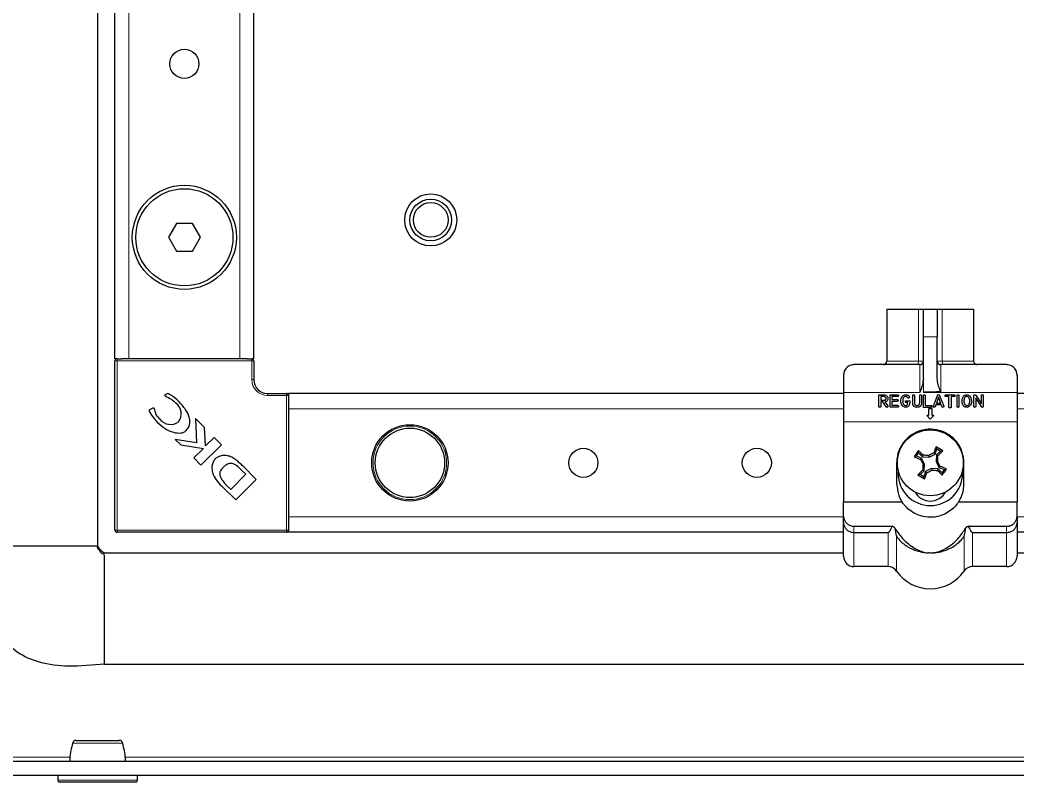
# Model space of a CAD drawing. Header units: millimetres. Extents: x -52 to 1183, y -1011 to 1043.
# Drawn here: x 798 to 941.7, y -876.6 to -766.8 of the extents above; entities that cross this region are included whole.
import ezdxf

# ---------------------------------------------------------------- set-up
doc = ezdxf.new("R2010")
doc.units = ezdxf.units.MM

msp = doc.modelspace()

# ---------------------------------------------------------------- linework, layer by layer
at = {"color": 7, "linetype": 'Continuous', "lineweight": 25}
for p, q in [((809.23, 846.37), (809.23, -842.63)), ((811.73, -815.63), (811.73, 819.37)), ((831.73, -815.63), (831.73, 819.37)), ((820.58, -796.13), (819.42, -798.13)), ((822.89, -796.13), (820.58, -796.13)), ((824.04, -798.13), (822.89, -796.13)), ((819.42, -798.13), (820.58, -800.13)), ((822.89, -800.13), (824.04, -798.13)), ((820.58, -800.13), (822.89, -800.13)), ((922.98, -808.48), (922.98, -815.98)), ((922.98, -808.48), (927.51, -808.48)), ((927.51, -808.48), (928.23, -808.48)), ((928.23, -808.48), (930.23, -808.48)), ((928.23, -812.48), (928.23, -808.48)), ((930.23, -808.48), (930.23, -812.48)), ((930.23, -808.48), (930.96, -808.48)), ((930.96, -808.48), (935.48, -808.48)), ((935.48, -808.48), (935.48, -815.98)), ((928.23, -818.42), (928.23, -812.48)), ((930.23, -818.42), (930.23, -812.48)), ((812.03, -815.63), (811.73, -815.63)), ((811.73, -840.33), (811.73, -815.93)), ((812.03, -815.63), (812.68, -815.63)), ((813.73, -815.63), (812.68, -815.63)), ((829.73, -815.63), (813.73, -815.63)), ((830.79, -815.63), (829.73, -815.63)), ((830.79, -815.63), (831.43, -815.63)), ((831.73, -815.63), (831.43, -815.63)), ((831.73, -815.93), (831.73, -818.63)), ((927.73, -816.48), (918.23, -816.48)), ((940.23, -816.48), (930.73, -816.48)), ((916.73, -817.98), (916.73, -820.48)), ((941.73, -817.98), (941.73, -820.48)), ((916.73, -820.48), (916.73, -824.73)), ((941.73, -820.48), (941.73, -824.73)), ((819.36, -820.63), (818.85, -820.88)), ((818.85, -820.88), (818.96, -820.99)), ((833.73, -820.63), (836.43, -820.63)), ((916.73, -820.63), (836.73, -820.63)), ((836.73, -820.63), (836.73, -820.93)), ((836.73, -820.93), (836.73, -821.72)), ((836.73, -821.72), (836.73, -822.83)), ((921.83, -822.5), (921.83, -820.83)), ((921.83, -820.83), (922.58, -820.83)), ((922.58, -821.09), (922.09, -821.09)), ((922.09, -821.09), (922.09, -821.6)), ((922.09, -821.6), (922.68, -821.6)), ((922.38, -821.86), (922.09, -821.86)), ((922.09, -821.86), (922.09, -822.49)), ((922.87, -822.57), (922.38, -821.86)), ((922.68, -821.86), (923.09, -822.43)), ((923.43, -822.61), (923.43, -820.83)), ((923.43, -820.83), (924.5, -820.83)), ((924.49, -821.09), (923.7, -821.09)), ((923.7, -821.09), (923.7, -821.5)), ((923.7, -821.5), (924.44, -821.5)), ((924.44, -821.77), (923.7, -821.77)), ((923.7, -821.77), (923.7, -822.34)), ((925.77, -821.67), (926.26, -821.67)), ((925.97, -821.93), (925.77, -821.93)), ((926.26, -821.67), (926.26, -821.97)), ((926.69, -822.02), (926.69, -820.94)), ((926.96, -820.94), (926.96, -822.02)), ((927.7, -822), (927.7, -820.94)), ((927.96, -820.94), (927.96, -822.01)), ((928.25, -822.63), (928.25, -820.97)), ((928.51, -820.97), (928.51, -822.37)), ((929.67, -822.45), (930.25, -820.92)), ((930.41, -821.16), (930.1, -822.03)), ((930.73, -822.03), (930.41, -821.16)), ((930.57, -820.94), (931.16, -822.45)), ((931.5, -820.83), (932.62, -820.83)), ((931.92, -821.09), (931.5, -821.09)), ((931.92, -822.56), (931.92, -821.09)), ((932.62, -821.09), (932.23, -821.09)), ((932.23, -821.09), (932.23, -822.56)), ((933.09, -822.5), (933.09, -820.96)), ((933.36, -820.96), (933.36, -822.5)), ((935.51, -822.49), (935.51, -820.93)), ((935.78, -820.89), (936.59, -822.13)), ((936.61, -822.52), (935.78, -821.25)), ((935.78, -821.25), (935.78, -822.49)), ((936.59, -822.13), (936.59, -820.94)), ((936.86, -820.94), (936.86, -822.5)), ((971.73, -820.63), (941.73, -820.63)), ((817.28, -822.69), (816.59, -823.03)), ((817.42, -822.83), (817.28, -822.69)), ((836.73, -822.83), (836.73, -838.43)), ((924.5, -822.61), (923.43, -822.61)), ((923.7, -822.34), (924.49, -822.34)), ((929.31, -822.63), (928.25, -822.63)), ((928.51, -822.37), (929.31, -822.37)), ((929.48, -822.83), (928.98, -822.83)), ((928.98, -822.83), (928.98, -823.83)), ((929.48, -823.83), (929.48, -822.83)), ((930.01, -822.29), (929.92, -822.54)), ((930.82, -822.29), (930.01, -822.29)), ((930.1, -822.03), (930.73, -822.03)), ((930.92, -822.54), (930.82, -822.29)), ((823.32, -824.26), (823.5, -827.73)), ((824.61, -825.54), (823.32, -824.26)), ((916.73, -824.73), (916.73, -836.23)), ((928.73, -823.83), (929.23, -824.33)), ((928.98, -823.83), (928.73, -823.83)), ((929.23, -824.33), (929.73, -823.83)), ((929.73, -823.83), (929.48, -823.83)), ((941.73, -824.73), (941.73, -836.23)), ((824.78, -828.2), (824.61, -825.54)), ((820.4, -827.26), (821.2, -828.05)), ((823.5, -827.73), (820.4, -827.26)), ((826.02, -826.96), (824.78, -828.2)), ((827.08, -828.02), (826.02, -826.96)), ((821.2, -828.05), (824.47, -828.54)), ((824.47, -828.54), (823.08, -829.93)), ((824.12, -830.98), (827.08, -828.02)), ((927.55, -829.17), (927.52, -828.85)), ((929.92, -829.37), (930.18, -828.61)), ((930.18, -828.61), (930.08, -828.31)), ((930.69, -828.94), (930.11, -829.49)), ((930.18, -828.61), (930.69, -828.94)), ((930.69, -828.94), (931.02, -828.92)), ((823.08, -829.93), (824.12, -830.98)), ((927.22, -829.68), (926.91, -829.78)), ((927.22, -829.68), (927.55, -829.17)), ((927.97, -829.94), (927.22, -829.68)), ((927.55, -829.17), (928.09, -829.76)), ((927.97, -829.94), (927.81, -830.12)), ((928.41, -830.8), (927.97, -829.94)), ((928.09, -829.76), (928.2, -829.53)), ((928.09, -829.76), (929.06, -829.81)), ((929.06, -829.81), (929.01, -829.57)), ((929.06, -829.81), (929.92, -829.37)), ((929.92, -829.37), (929.74, -829.21)), ((930.11, -829.49), (930.06, -830.46)), ((930.06, -830.46), (930.29, -830.41)), ((930.06, -830.46), (930.49, -831.32)), ((930.11, -829.49), (930.33, -829.59)), ((830.61, -832.28), (829.93, -831.62)), ((830.2, -831.13), (830.18, -831.11)), ((832.09, -833.02), (830.2, -831.13)), ((924.38, -830.63), (924.38, -833.63)), ((927.77, -832.31), (928.36, -831.77)), ((928.36, -831.77), (928.14, -831.67)), ((928.41, -830.8), (928.17, -830.85)), ((928.54, -831.89), (928.28, -832.64)), ((928.36, -831.77), (928.41, -830.8)), ((929.41, -831.45), (928.54, -831.89)), ((928.54, -831.89), (928.73, -832.05)), ((929.41, -831.45), (929.46, -831.69)), ((930.38, -831.5), (929.41, -831.45)), ((930.38, -831.5), (930.27, -831.72)), ((930.92, -832.09), (930.38, -831.5)), ((930.49, -831.32), (930.66, -831.14)), ((930.49, -831.32), (931.25, -831.58)), ((931.25, -831.58), (930.92, -832.09)), ((931.25, -831.58), (931.56, -831.47)), ((934.08, -833.63), (934.08, -830.63)), ((828.42, -834.46), (830.61, -832.28)), ((829.13, -835.98), (832.09, -833.02)), ((924.58, -832.13), (924.38, -832.13)), ((927.77, -832.31), (927.45, -832.34)), ((928.28, -832.64), (927.77, -832.31)), ((928.28, -832.64), (928.39, -832.95)), ((930.92, -832.09), (930.95, -832.41)), ((934.08, -832.13), (933.88, -832.13)), ((827.14, -833.99), (829.13, -835.98)), ((827.68, -833.74), (828.42, -834.46)), ((916.73, -838.38), (916.73, -836.23)), ((916.73, -836.23), (925.14, -836.23)), ((933.33, -836.23), (941.73, -836.23)), ((941.73, -838.38), (941.73, -836.23)), ((836.73, -838.43), (836.73, -839.54)), ((916.73, -839.28), (916.73, -838.38)), ((941.73, -838.38), (941.73, -839.28)), ((836.43, -840.63), (812.03, -840.63)), ((836.73, -839.54), (836.73, -840.33)), ((836.73, -840.33), (836.73, -840.63)), ((916.73, -840.63), (836.73, -840.63)), ((916.73, -844.08), (916.73, -839.28)), ((918.23, -839.77), (923.75, -839.77)), ((934.72, -839.77), (940.23, -839.77)), ((941.73, -839.28), (941.73, -844.08)), ((971.73, -840.63), (941.73, -840.63)), ((918.23, -840.66), (923.14, -840.66)), ((935.32, -840.66), (940.23, -840.66)), ((916.73, -843.63), (810.23, -843.63)), ((998.23, -843.63), (941.73, -843.63)), ((923.14, -845.58), (918.23, -845.58)), ((940.23, -845.58), (935.32, -845.58)), ((810.23, -859.63), (998.23, -859.63)), ((759.53, -873.63), (1048.93, -873.63)), ((759.53, -875.63), (1048.93, -875.63)), ((803.48, -875.63), (803.48, -876.38)), ((814.98, -876.38), (814.98, -875.63)), ((806.23, -876.63), (803.73, -876.63)), ((814.73, -876.63), (806.23, -876.63))]:
    msp.add_line(p, q, dxfattribs=at)
at = {"color": 8, "linetype": 'Continuous', "lineweight": 18}
for p, q in [((813.73, -815.63), (813.73, 819.37)), ((829.73, -815.63), (829.73, 819.37)), ((927.51, -815.98), (927.51, -808.48)), ((930.96, -808.48), (930.96, -815.98)), ((930.23, -812.48), (928.23, -812.48)), ((811.73, -815.93), (812.03, -815.93)), ((812.03, -815.63), (812.03, -815.93)), ((812.03, -815.93), (812.03, -840.33)), ((831.43, -815.93), (812.03, -815.93)), ((831.43, -815.63), (831.43, -815.93)), ((831.43, -818.63), (831.43, -815.93)), ((831.43, -815.93), (831.73, -815.93)), ((922.98, -815.98), (927.51, -815.98)), ((927.51, -815.98), (928.23, -815.98)), ((930.23, -815.98), (930.96, -815.98)), ((930.96, -815.98), (935.48, -815.98)), ((927.73, -820.48), (927.73, -816.48)), ((930.73, -816.48), (930.73, -820.41)), ((831.73, -818.63), (831.43, -818.63)), ((928.23, -820.48), (928.23, -818.42)), ((927.73, -820.48), (916.73, -820.48)), ((941.73, -820.48), (928.23, -820.48)), ((833.73, -820.63), (833.73, -820.93)), ((836.43, -820.93), (833.73, -820.93)), ((836.43, -820.63), (836.43, -820.93)), ((836.43, -840.33), (836.43, -820.93)), ((836.43, -820.93), (836.73, -820.93)), ((916.73, -822.83), (836.73, -822.83)), ((971.73, -822.83), (941.73, -822.83)), ((941.73, -824.73), (916.73, -824.73)), ((916.73, -838.43), (836.73, -838.43)), ((971.73, -838.43), (941.73, -838.43)), ((812.03, -840.33), (811.73, -840.33)), ((812.03, -840.33), (836.43, -840.33)), ((812.03, -840.33), (812.03, -840.63)), ((836.43, -840.33), (836.43, -840.63)), ((836.43, -840.33), (836.73, -840.33)), ((918.23, -839.77), (918.23, -840.66)), ((940.23, -840.66), (940.23, -839.77)), ((918.23, -840.66), (918.23, -845.58)), ((923.14, -845.58), (923.14, -840.66)), ((924.38, -841.26), (924.38, -846.23)), ((934.09, -846.23), (934.09, -841.26)), ((935.32, -840.66), (935.32, -845.58)), ((940.23, -845.58), (940.23, -840.66)), ((805.26, -873.03), (759.83, -873.03)), ((995.26, -873.03), (813.2, -873.03)), ((803.48, -876.38), (806.09, -876.38)), ((806.09, -876.38), (814.98, -876.38))]:
    msp.add_line(p, q, dxfattribs=at)
at = {"color": 8, "linetype": 'Continuous', "lineweight": 18, "flags": 128}
for points in [[(927.51, -815.98), (927.51, -816.08), (927.5, -816.17), (927.49, -816.26), (927.47, -816.33), (927.45, -816.39), (927.42, -816.44), (927.4, -816.47), (927.37, -816.48)], [(931.1, -816.48), (931.07, -816.47), (931.04, -816.44), (931.02, -816.39), (931, -816.33), (930.98, -816.26), (930.97, -816.17), (930.96, -816.08), (930.96, -815.98)]]:
    msp.add_lwpolyline(points, dxfattribs=at)
at = {"color": 7, "linetype": 'Continuous', "lineweight": 25}
for centre, radius in [((821.73, -773.13), 2.1), ((821.73, -798.13), 7.5), ((821.73, -798.13), 7), ((857.23, -795.63), 3.75), ((857.23, -795.63), 3), ((857.23, -795.63), 2.5), ((854.23, -830.63), 5.5), ((854.23, -830.63), 5), ((929.23, -830.63), 4.75), ((879.23, -830.63), 2.1), ((904.23, -830.63), 2.1)]:
    msp.add_circle(centre, radius, dxfattribs=at)
at = {"color": 8, "linetype": 'Continuous', "lineweight": 18}
msp.add_circle((854.23, -830.63), 5.3, dxfattribs=at)
at = {"color": 7, "linetype": 'Continuous', "lineweight": 25}
for centre, radius, start, end in [((812.03, -815.93), 0.3, 90, 180), ((831.43, -815.93), 0.3, 0, 90), ((922.48, -815.98), 0.5, 270, 0), ((927.73, -815.98), 0.5, 270, 0), ((930.73, -815.98), 0.5, 180, 270), ((935.98, -815.98), 0.5, 180, 270), ((833.73, -818.63), 2, 180, 270), ((836.43, -820.93), 0.3, 0, 90), ((819.33, -823.56), 1.94, 323.3097, 52.3464), ((819.73, -823.12), 1.97, 218.454, 305.887), ((989.95, -870.18), 74.88, 146.4919, 147.3486), ((878.56, -877.53), 69.05, 44.0348, 44.8347), ((994.54, -853.04), 69.05, 159.0058, 159.8057), ((889.68, -891.35), 74.88, 56.4919, 57.3486), ((882.34, -779.95), 69.05, 314.0348, 314.8347), ((951.65, -765.32), 69.05, 249.0058, 249.8057), ((995.72, -796.87), 75.61, 206.0937, 206.7115), ((925.22, -905.09), 75.61, 87.129, 87.7468), ((963, -897.11), 75.61, 116.0937, 116.7115), ((854.78, -826.62), 75.61, 357.129, 357.7468), ((862.75, -864.39), 75.61, 26.0937, 26.7115), ((830.34, -830.33), 4.87, 200.3445, 228.7777), ((976.13, -881.31), 69.05, 134.0348, 134.8347), ((1003.69, -834.64), 75.61, 177.129, 177.7468), ((895.47, -764.15), 75.61, 296.0937, 296.7115), ((933.24, -756.17), 75.61, 267.129, 267.7468), ((979.91, -783.73), 69.05, 224.0348, 224.8347), ((906.82, -895.94), 69.05, 69.0058, 69.8057), ((868.51, -791.08), 74.88, 326.4919, 327.3486), ((832.16, -829.56), 6.12, 216.9888, 223.0744), ((929.23, -832.13), 4.65, 180, 0), ((968.79, -769.91), 74.88, 236.4919, 237.3486), ((863.93, -808.22), 69.05, 339.0058, 339.8057), ((929.23, -833.63), 2.5, 209.1764, 330.8236), ((812.03, -840.33), 0.3, 180, 270), ((836.43, -840.33), 0.3, 270, 0), ((918.23, -844.08), 1.5, 180, 270), ((940.23, -844.08), 1.5, 270, 0), ((923.14, -847.08), 1.5, 34.5604, 90), ((929.23, -842.88), 5.9, 214.5604, 325.4396), ((935.32, -847.08), 1.5, 90, 145.4396), ((806.12, -871.13), 0.5, 89.9637, 164.834), ((812.35, -871.13), 0.5, 15.2465, 90.046), ((803.73, -876.38), 0.25, 180, 270), ((814.73, -876.38), 0.25, 270, 0)]:
    msp.add_arc(centre, radius, start, end, dxfattribs=at)
at = {"color": 8, "linetype": 'Continuous', "lineweight": 18}
msp.add_arc((833.73, -818.63), 2.3, 180, 270, dxfattribs=at)
at = {"color": 7, "linetype": 'Continuous', "lineweight": 25}
msp.add_ellipse((16357.41, -820.48), major_axis=(15429.18, 0), ratio=0.000259, start_param=3.123591, end_param=3.141593, dxfattribs=at)
for points, knots in [([(918.23, -816.48), (918.23, -816.48), (918.16, -816.48), (917.81, -816.5), (917.28, -816.74), (916.81, -817.32), (916.76, -817.79), (916.73, -817.98)], [0, 0, 0, 0, 0.003231, 0.101221, 0.514725, 0.80586, 1, 1, 1, 1]), ([(941.73, -817.98), (941.71, -817.79), (941.65, -817.32), (941.18, -816.74), (940.66, -816.5), (940.3, -816.48), (940.24, -816.48), (940.23, -816.48)], [0, 0, 0, 0, 0.19414, 0.485275, 0.898779, 0.996769, 1, 1, 1, 1]), ([(928.23, -818.42), (928.2, -818.75), (928.12, -819.46), (927.86, -820.12), (927.73, -820.48), (927.73, -820.48)], [0, 0, 0, 0, 0.475461, 0.994056, 1, 1, 1, 1]), ([(930.73, -820.41), (930.73, -820.41), (930.73, -820.41), (930.72, -820.4), (930.71, -820.39), (930.68, -820.3), (930.56, -819.97), (930.33, -819.34), (930.27, -818.74), (930.23, -818.42)], [0, 0, 0, 0, 0.00167, 0.003889, 0.009531, 0.034361, 0.132751, 0.526214, 1, 1, 1, 1]), ([(818.96, -820.99), (819.27, -821.13), (819.84, -821.4), (820.31, -821.82), (820.51, -822.02)], [0, 0, 0, 0, 0.547643, 1, 1, 1, 1]), ([(820.87, -821.73), (820.61, -821.49), (820.14, -821.06), (819.59, -820.76), (819.36, -820.63)], [0, 0, 0, 0, 0.577653, 1, 1, 1, 1]), ([(821.99, -825.96), (822.13, -825.8), (822.41, -825.47), (822.58, -824.77), (822.45, -823.89), (821.88, -822.82), (821.24, -822.13), (820.87, -821.73)], [0, 0, 0, 0, 0.130532, 0.266031, 0.423997, 0.666819, 1, 1, 1, 1]), ([(922.58, -820.83), (922.66, -820.84), (922.8, -820.85), (922.91, -820.93), (922.96, -820.97)], [0, 0, 0, 0, 0.559747, 1, 1, 1, 1]), ([(922.78, -821.16), (922.74, -821.14), (922.69, -821.1), (922.62, -821.1), (922.58, -821.09)], [0, 0, 0, 0, 0.559136, 1, 1, 1, 1]), ([(922.68, -821.6), (922.7, -821.59), (922.74, -821.59), (922.77, -821.56), (922.78, -821.55)], [0, 0, 0, 0, 0.5581742, 1, 1, 1, 1]), ([(922.92, -821.77), (922.88, -821.8), (922.81, -821.85), (922.72, -821.86), (922.68, -821.86)], [0, 0, 0, 0, 0.56031, 1, 1, 1, 1]), ([(922.86, -821.36), (922.85, -821.32), (922.85, -821.24), (922.8, -821.19), (922.78, -821.16)], [0, 0, 0, 0, 0.559692, 1, 1, 1, 1]), ([(922.78, -821.55), (922.8, -821.54), (922.82, -821.51), (922.85, -821.44), (922.86, -821.39), (922.86, -821.36)], [0, 0, 0, 0, 0.279917, 0.56006, 1, 1, 1, 1]), ([(923.12, -821.36), (923.11, -821.45), (923.1, -821.61), (922.98, -821.72), (922.92, -821.77)], [0, 0, 0, 0, 0.5594568, 1, 1, 1, 1]), ([(922.96, -820.97), (923.01, -821.03), (923.1, -821.14), (923.12, -821.29), (923.12, -821.36)], [0, 0, 0, 0, 0.5589475, 1, 1, 1, 1]), ([(924.44, -821.5), (924.46, -821.5), (924.51, -821.51), (924.56, -821.53), (924.59, -821.58), (924.6, -821.62), (924.6, -821.63)], [0, 0, 0, 0, 0.280945, 0.559897, 0.779525, 1, 1, 1, 1]), ([(924.6, -821.63), (924.6, -821.66), (924.59, -821.7), (924.53, -821.76), (924.48, -821.76), (924.44, -821.77)], [0, 0, 0, 0, 0.281099, 0.559768, 1, 1, 1, 1]), ([(924.65, -820.96), (924.65, -820.98), (924.64, -821.03), (924.59, -821.09), (924.53, -821.09), (924.49, -821.09)], [0, 0, 0, 0, 0.281053, 0.559663, 1, 1, 1, 1]), ([(924.5, -820.83), (924.52, -820.83), (924.56, -820.83), (924.62, -820.86), (924.65, -820.91), (924.65, -820.95), (924.65, -820.96)], [0, 0, 0, 0, 0.280872, 0.559701, 0.779382, 1, 1, 1, 1]), ([(924.99, -821.73), (925, -821.6), (925.01, -821.36), (925.13, -821.15), (925.19, -821.06)], [0, 0, 0, 0, 0.56034, 1, 1, 1, 1]), ([(925.18, -822.34), (925.12, -822.23), (925.01, -822.04), (925, -821.83), (924.99, -821.73)], [0, 0, 0, 0, 0.559347, 1, 1, 1, 1]), ([(925.19, -821.06), (925.26, -820.98), (925.4, -820.84), (925.59, -820.82), (925.68, -820.81)], [0, 0, 0, 0, 0.559217, 1, 1, 1, 1]), ([(925.67, -821.07), (925.63, -821.07), (925.56, -821.08), (925.43, -821.16), (925.28, -821.37), (925.26, -821.59), (925.25, -821.73)], [0, 0, 0, 0, 0.125332, 0.250695, 0.500738, 1, 1, 1, 1]), ([(925.25, -821.73), (925.26, -821.82), (925.27, -821.97), (925.34, -822.1), (925.37, -822.16)], [0, 0, 0, 0, 0.55998, 1, 1, 1, 1]), ([(925.64, -821.8), (925.64, -821.78), (925.64, -821.74), (925.67, -821.69), (925.72, -821.67), (925.75, -821.67), (925.77, -821.67)], [0, 0, 0, 0, 0.280637, 0.55889, 0.779144, 1, 1, 1, 1]), ([(925.77, -821.93), (925.75, -821.93), (925.71, -821.93), (925.66, -821.9), (925.64, -821.85), (925.64, -821.82), (925.64, -821.8)], [0, 0, 0, 0, 0.280664, 0.558735, 0.779002, 1, 1, 1, 1]), ([(925.86, -821.12), (925.83, -821.1), (925.77, -821.07), (925.7, -821.07), (925.67, -821.07)], [0, 0, 0, 0, 0.558634, 1, 1, 1, 1]), ([(925.68, -820.81), (925.75, -820.81), (925.87, -820.81), (925.98, -820.87), (926.03, -820.9)], [0, 0, 0, 0, 0.560514, 1, 1, 1, 1]), ([(925.96, -821.23), (925.95, -821.21), (925.92, -821.17), (925.88, -821.13), (925.86, -821.12)], [0, 0, 0, 0, 0.560467, 1, 1, 1, 1]), ([(925.94, -822.2), (925.95, -822.15), (925.97, -822.06), (925.97, -821.97), (925.97, -821.93)], [0, 0, 0, 0, 0.559597, 1, 1, 1, 1]), ([(926.07, -821.29), (926.05, -821.29), (926, -821.28), (925.97, -821.25), (925.96, -821.23)], [0, 0, 0, 0, 0.558039, 1, 1, 1, 1]), ([(926.03, -820.9), (926.06, -820.93), (926.13, -820.98), (926.17, -821.05), (926.2, -821.08)], [0, 0, 0, 0, 0.559542, 1, 1, 1, 1]), ([(926.23, -821.17), (926.22, -821.19), (926.21, -821.23), (926.17, -821.27), (926.12, -821.29), (926.09, -821.29), (926.07, -821.29)], [0, 0, 0, 0, 0.277709, 0.558209, 0.77892, 1, 1, 1, 1]), ([(926.2, -821.08), (926.2, -821.1), (926.22, -821.12), (926.22, -821.15), (926.23, -821.17)], [0, 0, 0, 0, 0.560691, 1, 1, 1, 1]), ([(926.69, -820.94), (926.69, -820.92), (926.7, -820.88), (926.72, -820.83), (926.77, -820.81), (926.8, -820.81), (926.81, -820.81)], [0, 0, 0, 0, 0.2808487, 0.55949, 0.7791576, 1, 1, 1, 1]), ([(926.81, -820.81), (926.83, -820.81), (926.88, -820.81), (926.93, -820.84), (926.95, -820.89), (926.96, -820.92), (926.96, -820.94)], [0, 0, 0, 0, 0.28091, 0.559174, 0.779166, 1, 1, 1, 1]), ([(927.7, -820.94), (927.7, -820.92), (927.7, -820.88), (927.73, -820.83), (927.77, -820.81), (927.81, -820.81), (927.82, -820.81)], [0, 0, 0, 0, 0.2809, 0.559498, 0.779148, 1, 1, 1, 1]), ([(927.82, -820.81), (927.84, -820.81), (927.88, -820.81), (927.94, -820.84), (927.96, -820.89), (927.96, -820.92), (927.96, -820.94)], [0, 0, 0, 0, 0.280888, 0.559023, 0.779155, 1, 1, 1, 1]), ([(928.25, -820.97), (928.25, -820.95), (928.25, -820.91), (928.28, -820.86), (928.33, -820.83), (928.36, -820.83), (928.37, -820.83)], [0, 0, 0, 0, 0.280912, 0.559405, 0.779108, 1, 1, 1, 1]), ([(928.37, -820.83), (928.39, -820.83), (928.43, -820.83), (928.49, -820.87), (928.51, -820.92), (928.51, -820.95), (928.51, -820.97)], [0, 0, 0, 0, 0.280813, 0.559099, 0.77917, 1, 1, 1, 1]), ([(930.25, -820.92), (930.25, -820.9), (930.27, -820.87), (930.32, -820.82), (930.37, -820.81), (930.4, -820.81)], [0, 0, 0, 0, 0.281465, 0.561772, 1, 1, 1, 1]), ([(930.4, -820.81), (930.42, -820.81), (930.46, -820.81), (930.53, -820.85), (930.56, -820.9), (930.57, -820.94)], [0, 0, 0, 0, 0.281226, 0.561522, 1, 1, 1, 1]), ([(931.37, -820.96), (931.37, -820.94), (931.37, -820.9), (931.41, -820.85), (931.46, -820.83), (931.49, -820.83), (931.5, -820.83)], [0, 0, 0, 0, 0.2807125, 0.5587014, 0.7790455, 1, 1, 1, 1]), ([(931.5, -821.09), (931.48, -821.09), (931.44, -821.09), (931.39, -821.06), (931.37, -821.01), (931.37, -820.98), (931.37, -820.96)], [0, 0, 0, 0, 0.28076, 0.558821, 0.778915, 1, 1, 1, 1]), ([(932.62, -820.83), (932.64, -820.83), (932.69, -820.83), (932.75, -820.86), (932.78, -820.91), (932.78, -820.95), (932.78, -820.96)], [0, 0, 0, 0, 0.2809514, 0.5599669, 0.7794314, 1, 1, 1, 1]), ([(932.78, -820.96), (932.78, -820.99), (932.78, -821.03), (932.72, -821.09), (932.66, -821.09), (932.62, -821.09)], [0, 0, 0, 0, 0.2810191, 0.5596788, 1, 1, 1, 1]), ([(933.09, -820.96), (933.09, -820.94), (933.1, -820.91), (933.12, -820.86), (933.17, -820.83), (933.2, -820.83), (933.21, -820.83)], [0, 0, 0, 0, 0.280828, 0.559417, 0.779393, 1, 1, 1, 1]), ([(933.21, -820.83), (933.23, -820.83), (933.27, -820.83), (933.33, -820.86), (933.35, -820.91), (933.36, -820.95), (933.36, -820.96)], [0, 0, 0, 0, 0.2807653, 0.5591779, 0.7791749, 1, 1, 1, 1]), ([(933.81, -821.73), (933.82, -821.6), (933.83, -821.38), (933.94, -821.19), (933.98, -821.1)], [0, 0, 0, 0, 0.559914, 1, 1, 1, 1]), ([(933.99, -822.35), (933.93, -822.24), (933.83, -822.04), (933.82, -821.82), (933.81, -821.73)], [0, 0, 0, 0, 0.559149, 1, 1, 1, 1]), ([(933.98, -821.1), (934.05, -821.01), (934.17, -820.85), (934.37, -820.82), (934.46, -820.81)], [0, 0, 0, 0, 0.560137, 1, 1, 1, 1]), ([(934.17, -821.27), (934.14, -821.36), (934.08, -821.5), (934.08, -821.66), (934.08, -821.73)], [0, 0, 0, 0, 0.5590754, 1, 1, 1, 1]), ([(934.08, -821.73), (934.08, -821.81), (934.09, -821.97), (934.15, -822.11), (934.18, -822.17)], [0, 0, 0, 0, 0.560273, 1, 1, 1, 1]), ([(934.46, -821.07), (934.42, -821.07), (934.36, -821.08), (934.25, -821.15), (934.2, -821.23), (934.17, -821.27)], [0, 0, 0, 0, 0.279832, 0.559843, 1, 1, 1, 1]), ([(934.46, -820.81), (934.52, -820.81), (934.64, -820.82), (934.84, -820.91), (934.93, -821.03), (934.99, -821.1)], [0, 0, 0, 0, 0.280496, 0.560765, 1, 1, 1, 1]), ([(934.8, -821.28), (934.75, -821.21), (934.66, -821.1), (934.52, -821.08), (934.46, -821.07)], [0, 0, 0, 0, 0.5595959, 1, 1, 1, 1]), ([(934.91, -821.73), (934.91, -821.64), (934.9, -821.48), (934.83, -821.34), (934.8, -821.28)], [0, 0, 0, 0, 0.5600457, 1, 1, 1, 1]), ([(934.81, -822.17), (934.85, -822.09), (934.91, -821.95), (934.91, -821.8), (934.91, -821.73)], [0, 0, 0, 0, 0.559133, 1, 1, 1, 1]), ([(934.99, -821.1), (935.05, -821.21), (935.16, -821.41), (935.17, -821.63), (935.18, -821.73)], [0, 0, 0, 0, 0.559312, 1, 1, 1, 1]), ([(935.18, -821.73), (935.17, -821.85), (935.16, -822.07), (935.05, -822.26), (935, -822.35)], [0, 0, 0, 0, 0.5598653, 1, 1, 1, 1]), ([(935.51, -820.93), (935.51, -820.92), (935.52, -820.88), (935.54, -820.83), (935.59, -820.81), (935.62, -820.81), (935.63, -820.81)], [0, 0, 0, 0, 0.280941, 0.559114, 0.779089, 1, 1, 1, 1]), ([(935.63, -820.81), (935.65, -820.81), (935.68, -820.81), (935.74, -820.83), (935.77, -820.87), (935.78, -820.89)], [0, 0, 0, 0, 0.280638, 0.560877, 1, 1, 1, 1]), ([(936.59, -820.94), (936.59, -820.92), (936.6, -820.89), (936.62, -820.83), (936.67, -820.81), (936.7, -820.81), (936.71, -820.81)], [0, 0, 0, 0, 0.280888, 0.559482, 0.77927, 1, 1, 1, 1]), ([(936.71, -820.81), (936.73, -820.81), (936.78, -820.81), (936.83, -820.84), (936.85, -820.89), (936.86, -820.93), (936.86, -820.94)], [0, 0, 0, 0, 0.280836, 0.55925, 0.779182, 1, 1, 1, 1]), ([(816.59, -823.03), (816.77, -823.36), (817.11, -823.99), (817.6, -824.52), (817.83, -824.76)], [0, 0, 0, 0, 0.5368, 1, 1, 1, 1]), ([(818.19, -824.34), (817.97, -824.08), (817.59, -823.64), (817.47, -823.07), (817.42, -822.83)], [0, 0, 0, 0, 0.5796082, 1, 1, 1, 1]), ([(921.95, -822.63), (921.93, -822.63), (921.89, -822.63), (921.84, -822.59), (921.83, -822.54), (921.83, -822.51), (921.83, -822.5)], [0, 0, 0, 0, 0.2804367, 0.5582807, 0.7788987, 1, 1, 1, 1]), ([(922.09, -822.49), (922.09, -822.52), (922.09, -822.56), (922.05, -822.61), (922, -822.63), (921.96, -822.63), (921.95, -822.63)], [0, 0, 0, 0, 0.280498, 0.558325, 0.778868, 1, 1, 1, 1]), ([(922.97, -822.63), (922.96, -822.63), (922.94, -822.63), (922.9, -822.61), (922.88, -822.59), (922.87, -822.57)], [0, 0, 0, 0, 0.28022, 0.561305, 1, 1, 1, 1]), ([(923.12, -822.5), (923.12, -822.52), (923.11, -822.56), (923.07, -822.6), (923.02, -822.63), (922.99, -822.63), (922.97, -822.63)], [0, 0, 0, 0, 0.278138, 0.558544, 0.779161, 1, 1, 1, 1]), ([(923.09, -822.43), (923.1, -822.44), (923.12, -822.46), (923.12, -822.49), (923.12, -822.5)], [0, 0, 0, 0, 0.561079, 1, 1, 1, 1]), ([(924.49, -822.34), (924.52, -822.34), (924.56, -822.34), (924.62, -822.37), (924.64, -822.42), (924.65, -822.46), (924.65, -822.47)], [0, 0, 0, 0, 0.280912, 0.559714, 0.779499, 1, 1, 1, 1]), ([(924.65, -822.47), (924.65, -822.5), (924.64, -822.54), (924.59, -822.6), (924.53, -822.6), (924.5, -822.61)], [0, 0, 0, 0, 0.2812138, 0.5599009, 1, 1, 1, 1]), ([(925.71, -822.63), (925.65, -822.62), (925.53, -822.62), (925.34, -822.52), (925.24, -822.41), (925.18, -822.34)], [0, 0, 0, 0, 0.280314, 0.560507, 1, 1, 1, 1]), ([(925.37, -822.16), (925.42, -822.22), (925.5, -822.33), (925.64, -822.36), (925.7, -822.37)], [0, 0, 0, 0, 0.560858, 1, 1, 1, 1]), ([(925.7, -822.37), (925.73, -822.36), (925.79, -822.36), (925.88, -822.31), (925.92, -822.24), (925.94, -822.2)], [0, 0, 0, 0, 0.281265, 0.561609, 1, 1, 1, 1]), ([(926.05, -822.5), (925.99, -822.54), (925.89, -822.62), (925.76, -822.63), (925.71, -822.63)], [0, 0, 0, 0, 0.558998, 1, 1, 1, 1]), ([(926.26, -821.97), (926.25, -822.08), (926.24, -822.28), (926.11, -822.44), (926.05, -822.5)], [0, 0, 0, 0, 0.560493, 1, 1, 1, 1]), ([(926.91, -822.49), (926.84, -822.42), (926.71, -822.28), (926.7, -822.1), (926.69, -822.02)], [0, 0, 0, 0, 0.558332, 1, 1, 1, 1]), ([(927.35, -822.63), (927.26, -822.63), (927.1, -822.62), (926.97, -822.53), (926.91, -822.49)], [0, 0, 0, 0, 0.5592502, 1, 1, 1, 1]), ([(926.96, -822.02), (926.96, -822.08), (926.97, -822.18), (927.04, -822.26), (927.08, -822.29)], [0, 0, 0, 0, 0.560313, 1, 1, 1, 1]), ([(927.08, -822.29), (927.12, -822.32), (927.2, -822.36), (927.29, -822.37), (927.33, -822.37)], [0, 0, 0, 0, 0.559441, 1, 1, 1, 1]), ([(927.33, -822.37), (927.38, -822.36), (927.49, -822.35), (927.63, -822.26), (927.69, -822.13), (927.7, -822.05), (927.7, -822)], [0, 0, 0, 0, 0.280935, 0.559487, 0.779245, 1, 1, 1, 1]), ([(927.96, -822.01), (927.96, -822.1), (927.95, -822.28), (927.78, -822.5), (927.57, -822.6), (927.42, -822.62), (927.35, -822.63)], [0, 0, 0, 0, 0.280416, 0.558636, 0.778958, 1, 1, 1, 1]), ([(929.31, -822.37), (929.33, -822.37), (929.38, -822.37), (929.43, -822.4), (929.46, -822.45), (929.46, -822.48), (929.47, -822.5)], [0, 0, 0, 0, 0.280855, 0.559718, 0.779518, 1, 1, 1, 1]), ([(929.47, -822.5), (929.46, -822.52), (929.46, -822.56), (929.41, -822.62), (929.35, -822.63), (929.31, -822.63)], [0, 0, 0, 0, 0.281266, 0.560078, 1, 1, 1, 1]), ([(929.66, -822.5), (929.67, -822.49), (929.67, -822.48), (929.67, -822.46), (929.67, -822.45)], [0, 0, 0, 0, 0.559504, 1, 1, 1, 1]), ([(929.79, -822.63), (929.77, -822.63), (929.73, -822.62), (929.69, -822.59), (929.67, -822.55), (929.67, -822.52), (929.66, -822.5)], [0, 0, 0, 0, 0.279579, 0.559194, 0.779582, 1, 1, 1, 1]), ([(929.92, -822.54), (929.91, -822.55), (929.9, -822.58), (929.86, -822.62), (929.81, -822.63), (929.79, -822.63)], [0, 0, 0, 0, 0.28077, 0.560807, 1, 1, 1, 1]), ([(931.03, -822.63), (931.01, -822.63), (930.98, -822.63), (930.94, -822.59), (930.93, -822.56), (930.92, -822.54)], [0, 0, 0, 0, 0.280695, 0.560335, 1, 1, 1, 1]), ([(931.18, -822.51), (931.17, -822.52), (931.16, -822.56), (931.12, -822.6), (931.08, -822.63), (931.04, -822.63), (931.03, -822.63)], [0, 0, 0, 0, 0.278517, 0.558613, 0.779333, 1, 1, 1, 1]), ([(931.16, -822.45), (931.17, -822.46), (931.17, -822.48), (931.17, -822.5), (931.18, -822.51)], [0, 0, 0, 0, 0.560081, 1, 1, 1, 1]), ([(932.06, -822.7), (932.04, -822.7), (932, -822.7), (931.94, -822.66), (931.92, -822.61), (931.92, -822.58), (931.92, -822.56)], [0, 0, 0, 0, 0.2808221, 0.5590594, 0.7790938, 1, 1, 1, 1]), ([(932.23, -822.56), (932.23, -822.59), (932.22, -822.63), (932.16, -822.7), (932.1, -822.7), (932.06, -822.7)], [0, 0, 0, 0, 0.280801, 0.559621, 1, 1, 1, 1]), ([(933.21, -822.63), (933.19, -822.63), (933.15, -822.63), (933.11, -822.59), (933.09, -822.54), (933.09, -822.51), (933.09, -822.5)], [0, 0, 0, 0, 0.280437, 0.558281, 0.778899, 1, 1, 1, 1]), ([(933.36, -822.5), (933.36, -822.52), (933.35, -822.56), (933.31, -822.61), (933.26, -822.63), (933.23, -822.63), (933.21, -822.63)], [0, 0, 0, 0, 0.280518, 0.5583, 0.778735, 1, 1, 1, 1]), ([(934.49, -822.63), (934.43, -822.62), (934.32, -822.62), (934.14, -822.53), (934.05, -822.41), (933.99, -822.35)], [0, 0, 0, 0, 0.280367, 0.560574, 1, 1, 1, 1]), ([(934.18, -822.17), (934.23, -822.23), (934.3, -822.34), (934.43, -822.36), (934.49, -822.37)], [0, 0, 0, 0, 0.560567, 1, 1, 1, 1]), ([(934.49, -822.37), (934.53, -822.36), (934.6, -822.36), (934.72, -822.29), (934.78, -822.22), (934.81, -822.17)], [0, 0, 0, 0, 0.280435, 0.560605, 1, 1, 1, 1]), ([(935, -822.35), (934.92, -822.44), (934.79, -822.6), (934.58, -822.62), (934.49, -822.63)], [0, 0, 0, 0, 0.559137, 1, 1, 1, 1]), ([(935.63, -822.63), (935.61, -822.63), (935.58, -822.63), (935.52, -822.58), (935.52, -822.53), (935.51, -822.49)], [0, 0, 0, 0, 0.281503, 0.560294, 1, 1, 1, 1]), ([(935.78, -822.49), (935.78, -822.51), (935.77, -822.56), (935.74, -822.61), (935.68, -822.63), (935.65, -822.63), (935.63, -822.63)], [0, 0, 0, 0, 0.2805689, 0.5584768, 0.7788696, 1, 1, 1, 1]), ([(936.74, -822.63), (936.72, -822.63), (936.69, -822.62), (936.64, -822.58), (936.63, -822.54), (936.61, -822.52)], [0, 0, 0, 0, 0.278585, 0.558866, 1, 1, 1, 1]), ([(936.86, -822.5), (936.86, -822.52), (936.85, -822.55), (936.83, -822.6), (936.78, -822.63), (936.75, -822.63), (936.74, -822.63)], [0, 0, 0, 0, 0.280953, 0.559391, 0.779073, 1, 1, 1, 1]), ([(817.83, -824.76), (818.2, -825.09), (818.89, -825.7), (820.06, -826.26), (821.01, -826.39), (821.65, -826.24), (821.88, -826.05), (821.99, -825.96)], [0, 0, 0, 0, 0.315674, 0.58952, 0.813199, 0.909026, 1, 1, 1, 1]), ([(934.08, -830.63), (934.04, -830.13), (933.95, -829.12), (933.18, -827.65), (931.99, -826.53), (930.52, -825.86), (928.91, -825.7), (927.31, -826.08), (925.93, -826.96), (924.94, -828.2), (924.45, -829.5), (924.4, -830.29), (924.38, -830.63)], [0, 0, 0, 0, 0.108524, 0.217459, 0.318088, 0.417791, 0.519828, 0.622975, 0.725929, 0.827131, 0.926323, 1, 1, 1, 1]), ([(828.85, -829.98), (828.65, -829.87), (828.26, -829.66), (827.63, -829.55), (827.03, -829.59), (826.5, -829.79), (826.06, -830.15), (825.77, -830.66), (825.65, -831.32), (825.73, -831.77), (825.78, -832.02)], [0, 0, 0, 0, 0.138091, 0.265455, 0.384013, 0.496103, 0.605759, 0.71979, 0.847662, 1, 1, 1, 1]), ([(829.69, -830.66), (829.55, -830.52), (829.28, -830.28), (828.98, -830.07), (828.85, -829.98)], [0, 0, 0, 0, 0.55183, 1, 1, 1, 1]), ([(827.35, -831.25), (827.26, -831.35), (827.09, -831.52), (826.91, -831.8), (826.82, -832.07), (826.82, -832.4), (826.97, -832.8), (827.16, -833.08), (827.26, -833.24)], [0, 0, 0, 0, 0.176808, 0.319231, 0.43938, 0.552395, 0.749205, 1, 1, 1, 1]), ([(829.93, -831.62), (829.73, -831.43), (829.36, -831.08), (828.82, -830.75), (828.37, -830.69), (828.03, -830.76), (827.68, -830.95), (827.47, -831.14), (827.35, -831.25)], [0, 0, 0, 0, 0.2746757, 0.5030419, 0.607381, 0.7165791, 0.8434117, 1, 1, 1, 1]), ([(830.18, -831.11), (830.1, -831.04), (829.94, -830.88), (829.78, -830.73), (829.69, -830.66)], [0, 0, 0, 0, 0.486421, 1, 1, 1, 1]), ([(924.38, -833.63), (924.47, -834.25), (924.64, -835.53), (925.11, -836.17), (925.13, -836.22), (925.14, -836.23)], [0, 0, 0, 0, 0.417668, 0.852903, 1, 1, 1, 1]), ([(933.33, -836.23), (933.38, -836.15), (933.49, -835.98), (934.01, -834.91), (934.07, -833.93), (934.08, -833.63)], [0, 0, 0, 0, 0.378823, 0.812228, 1, 1, 1, 1]), ([(933.33, -836.23), (933.31, -836.26), (933.27, -836.33), (932.9, -836.83), (932.25, -837.47), (931.32, -838.05), (930.17, -838.44), (928.85, -838.53), (927.5, -838.23), (926.38, -837.6), (925.65, -836.92), (925.26, -836.42), (925.15, -836.24), (925.14, -836.23), (925.14, -836.23)], [0, 0, 0, 0, 0.088505, 0.177138, 0.262858, 0.344694, 0.430485, 0.525193, 0.625645, 0.723911, 0.812494, 0.894483, 0.978997, 1, 1, 1, 1]), ([(916.73, -838.38), (916.75, -838.52), (916.78, -838.8), (917.02, -839.2), (917.38, -839.53), (917.8, -839.73), (918.1, -839.76), (918.23, -839.77)], [0, 0, 0, 0, 0.2056827, 0.4113459, 0.6186494, 0.8323389, 1, 1, 1, 1]), ([(940.23, -839.77), (940.4, -839.75), (940.74, -839.72), (941.18, -839.47), (941.52, -839.11), (941.71, -838.72), (941.73, -838.47), (941.73, -838.38)], [0, 0, 0, 0, 0.2129, 0.425707, 0.640613, 0.853382, 1, 1, 1, 1]), ([(916.73, -839.28), (916.73, -839.3), (916.73, -839.4), (916.77, -839.65), (916.94, -840.03), (917.28, -840.38), (917.73, -840.62), (918.06, -840.65), (918.23, -840.66)], [0, 0, 0, 0, 0.017854, 0.141405, 0.356083, 0.570731, 0.785365, 1, 1, 1, 1]), ([(923.14, -840.66), (923.15, -840.66), (923.17, -840.66), (923.2, -840.65), (923.26, -840.62), (923.4, -840.47), (923.56, -840.18), (923.68, -839.91), (923.75, -839.77)], [0, 0, 0, 0, 0.008383, 0.019125, 0.04457, 0.140638, 0.521171, 1, 1, 1, 1]), ([(924.12, -840), (924.1, -839.99), (923.99, -839.89), (923.86, -839.82), (923.75, -839.77)], [0, 0, 0, 0, 0.161974, 1, 1, 1, 1]), ([(924.12, -840), (924.14, -840.16), (924.19, -840.43), (924.25, -840.78), (924.29, -841.02), (924.35, -841.18), (924.38, -841.26)], [0, 0, 0, 0, 0.383006, 0.690448, 0.847653, 1, 1, 1, 1]), ([(924.12, -840), (924.42, -840.46), (925.13, -841.56), (926.52, -842.73), (927.88, -843.45), (928.68, -843.57), (928.97, -843.61)], [0, 0, 0, 0, 0.2553511, 0.6155159, 0.8621102, 1, 1, 1, 1]), ([(929.49, -843.61), (929.7, -843.59), (930.43, -843.49), (931.79, -842.85), (933.26, -841.66), (934.03, -840.49), (934.35, -840)], [0, 0, 0, 0, 0.101651, 0.345128, 0.729048, 1, 1, 1, 1]), ([(934.09, -841.26), (934.09, -841.26), (934.09, -841.25), (934.1, -841.24), (934.12, -841.21), (934.15, -841.11), (934.22, -840.79), (934.28, -840.42), (934.33, -840.09), (934.35, -840)], [0, 0, 0, 0, 0.003748, 0.008698, 0.018275, 0.054741, 0.199177, 0.774578, 1, 1, 1, 1]), ([(934.72, -839.77), (934.61, -839.82), (934.48, -839.89), (934.37, -839.98), (934.35, -840)], [0, 0, 0, 0, 0.789403, 1, 1, 1, 1]), ([(934.72, -839.77), (934.74, -839.83), (934.81, -839.97), (934.9, -840.16), (935, -840.33), (935.07, -840.45), (935.12, -840.52), (935.17, -840.57), (935.2, -840.61), (935.23, -840.63), (935.26, -840.65), (935.29, -840.66), (935.31, -840.66), (935.32, -840.66), (935.32, -840.66)], [0, 0, 0, 0, 0.193858, 0.459768, 0.637307, 0.756, 0.835565, 0.889145, 0.925488, 0.950425, 0.97632, 0.986721, 0.99531, 1, 1, 1, 1]), ([(940.23, -840.66), (940.4, -840.65), (940.74, -840.62), (941.19, -840.38), (941.53, -840.03), (941.7, -839.65), (941.73, -839.4), (941.73, -839.3), (941.73, -839.28)], [0, 0, 0, 0, 0.214635, 0.429269, 0.643917, 0.858595, 0.982146, 1, 1, 1, 1]), ([(924.38, -841.26), (924.56, -841.49), (925.08, -842.11), (926.19, -842.91), (927.59, -843.47), (928.54, -843.57), (928.97, -843.61)], [0, 0, 0, 0, 0.169618, 0.470039, 0.762685, 1, 1, 1, 1]), ([(929.49, -843.61), (929.92, -843.57), (930.88, -843.48), (932.28, -842.91), (933.39, -842.12), (933.9, -841.49), (934.09, -841.26)], [0, 0, 0, 0, 0.237351, 0.529954, 0.830331, 1, 1, 1, 1]), ([(810.23, -859.63), (808.51, -859.8), (805.37, -860.1), (801.04, -859.59), (797.61, -858.16), (795.39, -855.84), (794.31, -853.08), (793.99, -850.03), (794.28, -846.47), (794.9, -843.98), (795.23, -842.63)], [0, 0, 0, 0, 0.176713, 0.320911, 0.440308, 0.54837, 0.6374, 0.738878, 0.858543, 1, 1, 1, 1]), ([(809.12, -842.63), (809.09, -842.63), (809, -842.63), (808.55, -842.63), (808.26, -842.63)], [0, 0, 0, 0, 0.350861, 1, 1, 1, 1]), ([(810.23, -843.79), (810.13, -843.78), (810, -843.76), (809.84, -843.69), (809.76, -843.63), (809.7, -843.57), (809.66, -843.5), (809.63, -843.42), (809.56, -843.25), (809.39, -843.17), (809.24, -842.94), (809.21, -842.74), (809.2, -842.63)], [0, 0, 0, 0, 0.146823, 0.202041, 0.247643, 0.28691, 0.323569, 0.360785, 0.40083, 0.628513, 0.79432, 1, 1, 1, 1]), ([(809.23, -842.63), (809.38, -842.86), (809.65, -843.26), (810.06, -843.52), (810.23, -843.63)], [0, 0, 0, 0, 0.561561, 1, 1, 1, 1]), ([(810.23, -859.63), (810.23, -859.51), (810.23, -859.27), (810.23, -857.42), (810.23, -854.77), (810.23, -851.63), (810.23, -848.48), (810.23, -845.87), (810.23, -844.24), (810.23, -844.02), (810.23, -843.95)], [0, 0, 0, 0, 0.133856, 0.267712, 0.401568, 0.535424, 0.66928, 0.803137, 0.936993, 1, 1, 1, 1]), ([(929.49, -843.61), (929.39, -843.62), (929.22, -843.63), (929.05, -843.62), (928.97, -843.61)], [0, 0, 0, 0, 0.558993, 1, 1, 1, 1]), ([(806.16, -870.63), (806.15, -870.63), (806.1, -870.63), (806.39, -870.63), (806.91, -870.63), (807.62, -870.63), (808.48, -870.63), (809.54, -870.63), (810.57, -870.63), (811.45, -870.63), (812.06, -870.63), (812.36, -870.63), (812.31, -870.63), (812.3, -870.63)], [0, 0, 0, 0, 0.03384, 0.141254, 0.248698, 0.315774, 0.423314, 0.530846, 0.63821, 0.745706, 0.853372, 0.960917, 1, 1, 1, 1]), ([(805.64, -870.98), (805.45, -871.72), (805.23, -872.58), (805.21, -873.5), (805.21, -873.63)], [0, 0, 0, 0, 0.85815, 1, 1, 1, 1]), ([(813.26, -873.63), (813.25, -873.5), (813.23, -872.58), (813.01, -871.72), (812.82, -870.98)], [0, 0, 0, 0, 0.14185, 1, 1, 1, 1])]:
    msp.add_open_spline(points, degree=3, knots=knots, dxfattribs=at)
for points in [[(798.66, -842.63), (798.18, -842.63), (797.21, -842.63), (796.54, -842.63), (796.21, -842.63)], [(802.23, -842.63), (801.61, -842.63), (800.35, -842.63), (799.23, -842.63), (798.66, -842.63)], [(805.8, -842.63), (805.24, -842.63), (804.12, -842.63), (802.86, -842.63), (802.23, -842.63)], [(808.26, -842.63), (807.92, -842.63), (807.26, -842.63), (806.29, -842.63), (805.8, -842.63)]]:
    msp.add_open_spline(points, degree=3, dxfattribs=at)
at = {"color": 8, "linetype": 'Continuous', "lineweight": 18}
msp.add_open_spline([(812.78, -871.01), (812.79, -871.01), (812.84, -871.01), (812.5, -871.01), (811.79, -871.01), (810.77, -871.01), (809.59, -871.01), (808.36, -871.01), (807.37, -871.01), (806.54, -871.01), (805.94, -871.01), (805.62, -871.01), (805.67, -871.01), (805.68, -871.01)], degree=3, knots=[0, 0, 0, 0, 0.038891, 0.14638, 0.253973, 0.361383, 0.468681, 0.576165, 0.683665, 0.750707, 0.858068, 0.965424, 1, 1, 1, 1], dxfattribs=at)

doc.saveas('drawing.dxf')
